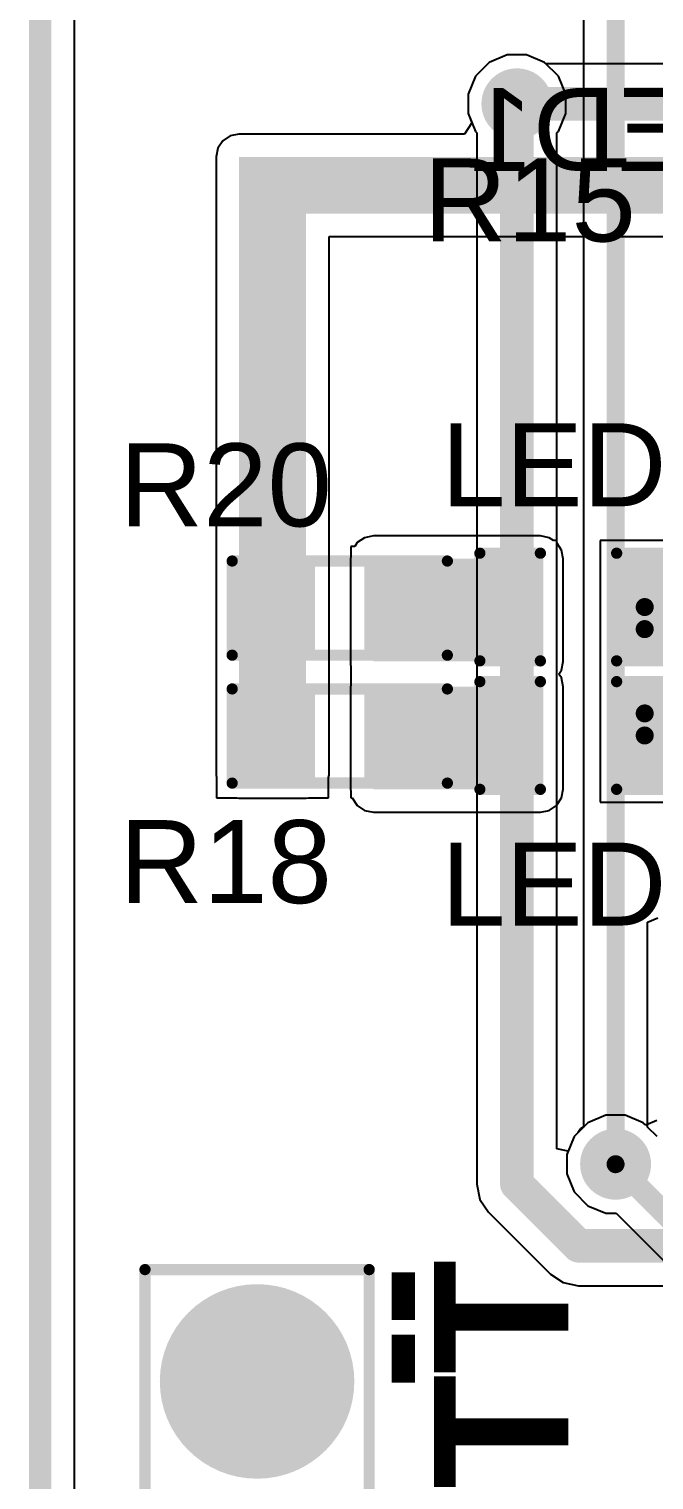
# Model space of a CAD drawing. Header units: inches. Extents: x -3.9 to 67.9, y -8.1 to 62.1.
# Drawn here: x -3.88 to 3.2, y 22.53 to 38.97 of the extents above; entities that cross this region are included whole.
import ezdxf

# ---------------------------------------------------------------- set-up
doc = ezdxf.new("R2010")
doc.units = ezdxf.units.IN
for name, color, linetype in [('Board Outline', 216, 'Continuous'), ('Bottom Layer', 5, 'Continuous'), ('Bottom Overlay', 54, 'Continuous'), ('Bottom Solder', 6, 'Continuous'), ('Multi-Layer', 9, 'Continuous'), ('Pad Holes', 156, 'Continuous'), ('Top Layer', 1, 'Continuous'), ('Top Overlay', 2, 'Continuous'), ('Top Paste', 8, 'Continuous'), ('Top Solder', 216, 'Continuous'), ('Via Holes', 16, 'Continuous')]:
    doc.layers.add(name, color=color, linetype=linetype)
doc.styles.add('Arial', font='', dxfattribs={"height": 0.2})
doc.styles.add('Arial_Bold', font='', dxfattribs={"height": 0.2})
doc.styles.get('Arial').set_extended_font_data('Arial')
doc.styles.get('Arial_Bold').set_extended_font_data('Arial', bold=True)

# ---------------------------------------------------------------- blocks, each defined once
blk = doc.blocks.new('R___0603_6')
at = {"layer": 'Top Layer'}
for points in [[(-0.381, 0.4445), (-0.381, -0.4445), (-1.143, -0.4445), (-1.143, 0.4445)], [(1.143, 0.4445), (1.143, -0.4445), (0.381, -0.4445), (0.381, 0.4445)]]:
    blk.add_hatch(color=1, dxfattribs=at).paths.add_polyline_path(points)
at = {"layer": 'Top Paste'}
for points in [[(-0.381, 0.4445), (-0.381, -0.4445), (-1.143, -0.4445), (-1.143, 0.4445)], [(1.143, 0.4445), (1.143, -0.4445), (0.381, -0.4445), (0.381, 0.4445)]]:
    blk.add_hatch(color=8, dxfattribs=at).paths.add_polyline_path(points)
at = {"layer": 'Top Solder'}
for points in [[(-0.2794, 0.5461), (-0.2794, -0.5461), (-1.2446, -0.5461), (-1.2446, 0.5461)], [(1.2446, 0.5461), (1.2446, -0.5461), (0.2794, -0.5461), (0.2794, 0.5461)]]:
    blk.add_hatch(color=216, dxfattribs=at).paths.add_polyline_path(points)
at = {"layer": 'Top Overlay', "const_width": 0.127}
for points in [[(-1.2192, 0.5334), (-1.2192, -0.5334)], [(1.2192, 0.5334), (-1.2192, 0.5334)], [(1.2192, 0.5334), (1.2192, -0.5334)], [(1.2192, -0.5334), (-1.2192, -0.5334)]]:
    blk.add_lwpolyline(points, dxfattribs=at)
at = {"layer": 'Top Overlay', "const_width": 0.0635}
for points in [[(-1.25095, 0.5334, 1), (-1.18745, 0.5334, 1)], [(-1.25095, 0.5334, 1), (-1.18745, 0.5334, 1)], [(1.18745, 0.5334, 1), (1.25095, 0.5334, 1)], [(1.18745, 0.5334, 1), (1.25095, 0.5334, 1)], [(-1.25095, -0.5334, 1), (-1.18745, -0.5334, 1)], [(-1.25095, -0.5334, 1), (-1.18745, -0.5334, 1)], [(1.18745, -0.5334, 1), (1.25095, -0.5334, 1)], [(1.18745, -0.5334, 1), (1.25095, -0.5334, 1)]]:
    blk.add_lwpolyline(points, format="xyb", close=True, dxfattribs=at)
blk = doc.blocks.new('R___0603_8')
at = {"layer": 'Top Layer'}
for points in [[(-0.381, 0.4445), (-0.381, -0.4445), (-1.143, -0.4445), (-1.143, 0.4445)], [(1.143, 0.4445), (1.143, -0.4445), (0.381, -0.4445), (0.381, 0.4445)]]:
    blk.add_hatch(color=1, dxfattribs=at).paths.add_polyline_path(points)
at = {"layer": 'Top Paste'}
for points in [[(-0.381, 0.4445), (-0.381, -0.4445), (-1.143, -0.4445), (-1.143, 0.4445)], [(1.143, 0.4445), (1.143, -0.4445), (0.381, -0.4445), (0.381, 0.4445)]]:
    blk.add_hatch(color=8, dxfattribs=at).paths.add_polyline_path(points)
at = {"layer": 'Top Solder'}
for points in [[(-0.2794, 0.5461), (-0.2794, -0.5461), (-1.2446, -0.5461), (-1.2446, 0.5461)], [(1.2446, 0.5461), (1.2446, -0.5461), (0.2794, -0.5461), (0.2794, 0.5461)]]:
    blk.add_hatch(color=216, dxfattribs=at).paths.add_polyline_path(points)
at = {"layer": 'Top Overlay', "const_width": 0.127}
for points in [[(-1.2192, 0.5334), (-1.2192, -0.5334)], [(1.2192, 0.5334), (-1.2192, 0.5334)], [(1.2192, 0.5334), (1.2192, -0.5334)], [(1.2192, -0.5334), (-1.2192, -0.5334)]]:
    blk.add_lwpolyline(points, dxfattribs=at)
at = {"layer": 'Top Overlay', "const_width": 0.0635}
for points in [[(-1.25095, 0.5334, 1), (-1.18745, 0.5334, 1)], [(-1.25095, 0.5334, 1), (-1.18745, 0.5334, 1)], [(1.18745, 0.5334, 1), (1.25095, 0.5334, 1)], [(1.18745, 0.5334, 1), (1.25095, 0.5334, 1)], [(-1.25095, -0.5334, 1), (-1.18745, -0.5334, 1)], [(-1.25095, -0.5334, 1), (-1.18745, -0.5334, 1)], [(1.18745, -0.5334, 1), (1.25095, -0.5334, 1)], [(1.18745, -0.5334, 1), (1.25095, -0.5334, 1)]]:
    blk.add_lwpolyline(points, format="xyb", close=True, dxfattribs=at)
blk = doc.blocks.new('LED_0603_15')
at = {"layer": 'Top Layer'}
for points in [[(-1, 0.5), (-0.5, 0.5), (-0.5, -0.5), (-1, -0.5)], [(0.5, 0.5), (1, 0.5), (1, -0.5), (0.5, -0.5)]]:
    blk.add_hatch(color=1, dxfattribs=at).paths.add_polyline_path(points)
at = {"layer": 'Top Overlay'}
blk.add_hatch(color=2, dxfattribs=at).paths.add_polyline_path([(1.118, -0.66), (1.753, -0.66), (1.753, 0.66), (1.118, 0.66)])
at = {"layer": 'Top Paste'}
for points in [[(-1, 0.5), (-0.5, 0.5), (-0.5, -0.5), (-1, -0.5)], [(0.5, 0.5), (1, 0.5), (1, -0.5), (0.5, -0.5)]]:
    blk.add_hatch(color=8, dxfattribs=at).paths.add_polyline_path(points)
at = {"layer": 'Top Solder'}
for points in [[(-1.102, 0.602), (-0.398, 0.602), (-0.398, -0.602), (-1.102, -0.602)], [(0.398, 0.602), (1.102, 0.602), (1.102, -0.602), (0.398, -0.602)]]:
    blk.add_hatch(color=216, dxfattribs=at).paths.add_polyline_path(points)
at = {"layer": 'Top Overlay', "const_width": 0.127}
for points in [[(-1.118, -0.61), (-1.118, 0.61)], [(-1.118, 0.61), (-0.432, 0.61)], [(0.432, 0.61), (1.118, 0.61)], [(1.118, -0.61), (1.118, 0.61)], [(-1.118, -0.61), (-0.432, -0.61)], [(0.432, -0.61), (1.118, -0.61)]]:
    blk.add_lwpolyline(points, dxfattribs=at)
at = {"layer": 'Top Overlay', "const_width": 0.0635}
for points in [[(-1.149, 0.61, 1), (-1.086, 0.61, 1)], [(-1.149, 0.61, 1), (-1.086, 0.61, 1)], [(-0.464, 0.61, 1), (-0.4, 0.61, 1)], [(0.4, 0.61, 1), (0.464, 0.61, 1)], [(1.086, 0.61, 1), (1.149, 0.61, 1)], [(1.086, 0.61, 1), (1.149, 0.61, 1)], [(-1.149, -0.61, 1), (-1.086, -0.61, 1)], [(-1.149, -0.61, 1), (-1.086, -0.61, 1)], [(-0.464, -0.61, 1), (-0.4, -0.61, 1)], [(0.4, -0.61, 1), (0.464, -0.61, 1)], [(1.086, -0.61, 1), (1.149, -0.61, 1)], [(1.086, -0.61, 1), (1.149, -0.61, 1)]]:
    blk.add_lwpolyline(points, format="xyb", close=True, dxfattribs=at)
blk = doc.blocks.new('LED_0603_16')
at = {"layer": 'Top Layer'}
for points in [[(-1, 0.5), (-0.5, 0.5), (-0.5, -0.5), (-1, -0.5)], [(0.5, 0.5), (1, 0.5), (1, -0.5), (0.5, -0.5)]]:
    blk.add_hatch(color=1, dxfattribs=at).paths.add_polyline_path(points)
at = {"layer": 'Top Overlay'}
blk.add_hatch(color=2, dxfattribs=at).paths.add_polyline_path([(1.118, -0.66), (1.753, -0.66), (1.753, 0.66), (1.118, 0.66)])
at = {"layer": 'Top Paste'}
for points in [[(-1, 0.5), (-0.5, 0.5), (-0.5, -0.5), (-1, -0.5)], [(0.5, 0.5), (1, 0.5), (1, -0.5), (0.5, -0.5)]]:
    blk.add_hatch(color=8, dxfattribs=at).paths.add_polyline_path(points)
at = {"layer": 'Top Solder'}
for points in [[(-1.102, 0.602), (-0.398, 0.602), (-0.398, -0.602), (-1.102, -0.602)], [(0.398, 0.602), (1.102, 0.602), (1.102, -0.602), (0.398, -0.602)]]:
    blk.add_hatch(color=216, dxfattribs=at).paths.add_polyline_path(points)
at = {"layer": 'Top Overlay', "const_width": 0.127}
for points in [[(-1.118, -0.61), (-1.118, 0.61)], [(-1.118, 0.61), (-0.432, 0.61)], [(0.432, 0.61), (1.118, 0.61)], [(1.118, -0.61), (1.118, 0.61)], [(-1.118, -0.61), (-0.432, -0.61)], [(0.432, -0.61), (1.118, -0.61)]]:
    blk.add_lwpolyline(points, dxfattribs=at)
at = {"layer": 'Top Overlay', "const_width": 0.0635}
for points in [[(-1.149, 0.61, 1), (-1.086, 0.61, 1)], [(-1.149, 0.61, 1), (-1.086, 0.61, 1)], [(-0.464, 0.61, 1), (-0.4, 0.61, 1)], [(0.4, 0.61, 1), (0.464, 0.61, 1)], [(1.086, 0.61, 1), (1.149, 0.61, 1)], [(1.086, 0.61, 1), (1.149, 0.61, 1)], [(-1.149, -0.61, 1), (-1.086, -0.61, 1)], [(-1.149, -0.61, 1), (-1.086, -0.61, 1)], [(-0.464, -0.61, 1), (-0.4, -0.61, 1)], [(0.4, -0.61, 1), (0.464, -0.61, 1)], [(1.086, -0.61, 1), (1.149, -0.61, 1)], [(1.086, -0.61, 1), (1.149, -0.61, 1)]]:
    blk.add_lwpolyline(points, format="xyb", close=True, dxfattribs=at)
blk = doc.blocks.new('B_______P____29')
at = {"layer": 'Bottom Layer'}
blk.add_hatch(color=5, dxfattribs=at).paths.add_polyline_path([(-2.5, 1), (-0.5, 1), (-0.5, -1), (-2.5, -1)])
h = blk.add_hatch(color=5, dxfattribs=at)
edge = h.paths.add_edge_path()
edge.add_arc((1.5, 0), 1, 0, 360)
at = {"layer": 'Bottom Solder'}
blk.add_hatch(color=6, dxfattribs=at).paths.add_polyline_path([(-2.602, 1.102), (-0.398, 1.102), (-0.398, -1.102), (-2.602, -1.102)])
h = blk.add_hatch(color=6, dxfattribs=at)
edge = h.paths.add_edge_path()
edge.add_arc((1.5, 0), 1.102, 0, 360)
at = {"layer": 'Multi-Layer'}
blk.add_hatch(color=9, dxfattribs=at).paths.add_polyline_path([(-2.5, 1), (-0.5, 1), (-0.5, -1), (-2.5, -1)])
h = blk.add_hatch(color=9, dxfattribs=at)
edge = h.paths.add_edge_path()
edge.add_arc((1.5, 0), 1, 0, 360)
at = {"layer": 'Pad Holes'}
h = blk.add_hatch(color=7, dxfattribs=at)
edge = h.paths.add_edge_path()
edge.add_arc((-1.5, 0), 0.6, 0, 360)
h = blk.add_hatch(color=7, dxfattribs=at)
edge = h.paths.add_edge_path()
edge.add_arc((1.5, 0), 0.6, 0, 360)
at = {"layer": 'Top Layer'}
blk.add_hatch(color=1, dxfattribs=at).paths.add_polyline_path([(-2.5, 1), (-0.5, 1), (-0.5, -1), (-2.5, -1)])
h = blk.add_hatch(color=1, dxfattribs=at)
edge = h.paths.add_edge_path()
edge.add_arc((1.5, 0), 1, 0, 360)
at = {"layer": 'Top Solder'}
blk.add_hatch(color=216, dxfattribs=at).paths.add_polyline_path([(-2.602, 1.102), (-0.398, 1.102), (-0.398, -1.102), (-2.602, -1.102)])
h = blk.add_hatch(color=216, dxfattribs=at)
edge = h.paths.add_edge_path()
edge.add_arc((1.5, 0), 1.102, 0, 360)
at = {"layer": 'Top Overlay', "const_width": 0.127}
for points in [[(-2.77, 1.27), (-2.77, -1.27)], [(-2.77, 1.27), (2.767, 1.27)], [(2.767, 1.27), (2.767, -1.27)], [(-2.77, -1.27), (2.767, -1.27)]]:
    blk.add_lwpolyline(points, dxfattribs=at)
at = {"layer": 'Top Overlay', "const_width": 0.0635}
for points in [[(-2.802, 1.27, 1), (-2.738, 1.27, 1)], [(-2.802, 1.27, 1), (-2.738, 1.27, 1)], [(2.735, 1.27, 1), (2.799, 1.27, 1)], [(2.735, 1.27, 1), (2.799, 1.27, 1)], [(-2.802, -1.27, 1), (-2.738, -1.27, 1)], [(-2.802, -1.27, 1), (-2.738, -1.27, 1)], [(2.735, -1.27, 1), (2.799, -1.27, 1)], [(2.735, -1.27, 1), (2.799, -1.27, 1)]]:
    blk.add_lwpolyline(points, format="xyb", close=True, dxfattribs=at)

msp = doc.modelspace()

# ---------------------------------------------------------------- hatches: boundary and pattern name
at = {"layer": 'Bottom Layer'}
h = msp.add_hatch(color=5, dxfattribs=at)
edge = h.paths.add_edge_path()
edge.add_arc((1.651, 38.122), 0.3, 0, 360)
h = msp.add_hatch(color=5, dxfattribs=at)
edge = h.paths.add_edge_path()
edge.add_arc((2.769, 26.109), 0.3, 0, 360)
at = {"layer": 'Bottom Solder'}
h = msp.add_hatch(color=6, dxfattribs=at)
edge = h.paths.add_edge_path()
edge.add_arc((1.651, 38.122), 0.402, 0, 360)
h = msp.add_hatch(color=6, dxfattribs=at)
edge = h.paths.add_edge_path()
edge.add_arc((2.769, 26.109), 0.402, 0, 360)
at = {"layer": 'Top Layer'}
h = msp.add_hatch(color=1, dxfattribs=at)
edge = h.paths.add_edge_path()
edge.add_arc((1.651, 38.122), 0.3, 0, 360)
for points in [[(-1.499, 36.878), (4.28, 36.878), (4.28, 37.52), (-1.499, 37.52)], [(-1.499, 30.515), (-0.737, 30.515), (-0.737, 37.52), (-1.499, 37.52)], [(0.025, 31.806), (1.917, 31.806), (1.917, 32.968), (0.025, 32.968)], [(0.025, 30.357), (1.917, 30.357), (1.917, 31.518), (0.025, 31.518)]]:
    msp.add_hatch(color=1, dxfattribs=at).paths.add_polyline_path(points)
h = msp.add_hatch(color=1, dxfattribs=at)
edge = h.paths.add_edge_path()
edge.add_arc((2.769, 26.109), 0.3, 0, 360)
at = {"layer": 'Top Solder'}
h = msp.add_hatch(color=216, dxfattribs=at)
edge = h.paths.add_edge_path()
edge.add_arc((1.651, 38.122), 0.402, 0, 360)
h = msp.add_hatch(color=216, dxfattribs=at)
edge = h.paths.add_edge_path()
edge.add_arc((2.769, 26.109), 0.402, 0, 360)
at = {"layer": 'Via Holes'}
h = msp.add_hatch(color=7, dxfattribs=at)
edge = h.paths.add_edge_path()
edge.add_arc((1.651, 38.122), 0.15, 0, 360)
h = msp.add_hatch(color=7, dxfattribs=at)
edge = h.paths.add_edge_path()
edge.add_arc((2.769, 26.109), 0.15, 0, 360)

# ---------------------------------------------------------------- linework, layer by layer
at = {"layer": 'Board Outline', "const_width": 0.254}
msp.add_lwpolyline([(-3.75, -1.602), (-3.75, 46.403)], dxfattribs=at)
at = {"layer": 'Bottom Layer'}
for p, q in [((-3.362, -1.602), (-3.362, 46.403)), ((2.406, 42.075), (2.406, 26.53)), ((1.541, 38.676), (1.337, 38.592)), ((1.761, 38.676), (1.541, 38.676)), ((1.965, 38.592), (1.761, 38.676)), ((1.337, 38.592), (1.181, 38.436)), ((2.121, 38.436), (1.965, 38.592)), ((1.181, 38.436), (1.097, 38.233)), ((2.205, 38.233), (2.121, 38.436)), ((1.097, 38.233), (1.097, 38.012)), ((2.205, 38.012), (2.205, 38.233)), ((1.097, 38.012), (1.181, 37.809)), ((2.121, 37.809), (2.205, 38.012)), ((1.181, 37.809), (1.198, 37.792)), ((2.104, 37.792), (2.121, 37.809)), ((1.198, 37.792), (1.198, 25.884)), ((2.104, 26.283), (2.104, 37.792)), ((3.132, 28.851), (3.249, 28.9)), ((3.132, 26.53), (3.132, 28.851)), ((2.406, 26.53), (2.299, 26.423)), ((3.239, 26.423), (3.132, 26.53)), ((2.299, 26.423), (2.231, 26.258)), ((2.231, 26.258), (2.104, 26.283)), ((1.198, 25.884), (1.232, 25.711)), ((1.232, 25.711), (1.331, 25.564)), ((1.331, 25.564), (2.03, 24.865)), ((2.03, 24.865), (2.177, 24.767)), ((2.177, 24.767), (2.35, 24.732)), ((2.35, 24.732), (2.35, 24.732)), ((2.35, 24.732), (6.372, 24.732))]:
    msp.add_line(p, q, dxfattribs=at)
for points, const_width in [([(2.769, 26.109), (2.769, 42.075)], 0.203), ([(1.651, 25.884), (1.651, 38.122)], 0.381), ([(1.651, 25.884), (2.35, 25.185)], 0.381), ([(2.35, 25.185), (6.559, 25.185)], 0.381)]:
    msp.add_lwpolyline(points, dxfattribs=dict(at, const_width=const_width))
for points, const_width in [([(1.556, 38.122, 1), (1.746, 38.122, 1)], 0.191), ([(2.718, 26.109, 1), (2.82, 26.109, 1)], 0.102), ([(1.556, 25.884, 1), (1.746, 25.884, 1)], 0.191), ([(1.556, 25.884, 1), (1.746, 25.884, 1)], 0.191), ([(2.255, 25.185, 1), (2.445, 25.185, 1)], 0.191), ([(2.255, 25.185, 1), (2.445, 25.185, 1)], 0.191)]:
    msp.add_lwpolyline(points, format="xyb", close=True, dxfattribs=dict(at, const_width=const_width))
at = {"layer": 'Top Layer'}
for p, q in [((-3.362, -1.602), (-3.362, 46.403)), ((1.541, 38.676), (1.337, 38.592)), ((1.761, 38.676), (1.541, 38.676)), ((1.965, 38.592), (1.761, 38.676)), ((1.337, 38.592), (1.181, 38.436)), ((1.981, 38.576), (1.965, 38.592)), ((6.667, 38.576), (1.981, 38.576)), ((1.181, 38.436), (1.097, 38.233)), ((1.097, 38.233), (1.097, 38.012)), ((1.097, 38.012), (1.141, 37.906)), ((1.141, 37.906), (1.056, 37.779)), ((-1.682, 37.703), (-1.738, 37.619)), ((-1.598, 37.759), (-1.682, 37.703)), ((-1.499, 37.779), (-1.598, 37.759)), ((1.056, 37.779), (-1.499, 37.779)), ((-1.738, 37.619), (-1.758, 37.52)), ((-1.758, 37.52), (-1.758, 36.878)), ((-1.758, 36.878), (-1.758, 30.515)), ((-0.478, 30.515), (-0.478, 36.619)), ((-0.478, 36.619), (3.475, 36.619)), ((-0.074, 33.207), (-0.158, 33.151)), ((0.025, 33.227), (-0.074, 33.207)), ((1.917, 33.227), (0.025, 33.227)), ((2.017, 33.207), (1.917, 33.227)), ((2.064, 33.175), (2.017, 33.207)), ((-0.187, 33.107), (-0.229, 33.107)), ((-0.229, 33.107), (-0.229, 32.993)), ((-0.158, 33.151), (-0.187, 33.107)), ((2.103, 33.175), (2.064, 33.175)), ((2.103, 33.147), (2.103, 33.175)), ((2.157, 33.067), (2.103, 33.147)), ((2.176, 32.968), (2.157, 33.067)), ((3.603, 33.175), (2.595, 33.175)), ((2.595, 33.175), (2.595, 31.667)), ((-0.229, 32.993), (-0.234, 32.968)), ((-0.234, 32.968), (-0.234, 31.806)), ((2.176, 31.806), (2.176, 32.968)), ((-0.234, 31.806), (-0.229, 31.71)), ((2.157, 31.707), (2.176, 31.806)), ((-0.229, 31.658), (-0.231, 31.532)), ((-0.229, 31.71), (-0.229, 31.658)), ((2.127, 31.662), (2.157, 31.707)), ((2.157, 31.618), (2.127, 31.662)), ((2.176, 31.518), (2.157, 31.618)), ((2.595, 31.667), (2.595, 30.212)), ((-0.231, 31.532), (-0.234, 31.518)), ((-0.234, 31.518), (-0.234, 30.357)), ((2.176, 30.357), (2.176, 31.518)), ((-1.758, 30.515), (-1.753, 30.49)), ((-1.753, 30.49), (-1.753, 30.261)), ((-0.483, 30.49), (-0.478, 30.515)), ((-0.483, 30.261), (-0.483, 30.49)), ((-1.753, 30.261), (-1.524, 30.261)), ((-1.524, 30.261), (-1.499, 30.256)), ((-1.499, 30.256), (-0.737, 30.256)), ((-0.737, 30.256), (-0.712, 30.261)), ((-0.712, 30.261), (-0.483, 30.261)), ((-0.234, 30.357), (-0.229, 30.332)), ((-0.229, 30.332), (-0.229, 30.261)), ((-0.229, 30.261), (-0.215, 30.261)), ((-0.215, 30.261), (-0.214, 30.258)), ((-0.214, 30.258), (-0.158, 30.174)), ((2.101, 30.174), (2.157, 30.258)), ((2.157, 30.258), (2.176, 30.357)), ((-0.158, 30.174), (-0.074, 30.118)), ((-0.074, 30.118), (0.025, 30.098)), ((0.025, 30.098), (1.917, 30.098)), ((1.917, 30.098), (2.017, 30.118)), ((2.017, 30.118), (2.101, 30.174)), ((2.595, 30.212), (3.603, 30.212)), ((2.659, 26.663), (2.455, 26.578)), ((2.879, 26.663), (2.659, 26.663)), ((3.083, 26.578), (2.879, 26.663)), ((2.37, 26.508), (2.341, 26.464)), ((2.413, 26.537), (2.37, 26.508)), ((2.455, 26.578), (2.413, 26.537)), ((3.11, 26.551), (3.083, 26.578)), ((3.237, 26.603), (3.11, 26.551)), ((2.299, 26.423), (2.215, 26.219)), ((2.341, 26.464), (2.299, 26.423)), ((2.215, 26.219), (2.215, 25.999)), ((2.215, 25.999), (2.299, 25.795)), ((2.299, 25.795), (2.455, 25.639)), ((2.455, 25.639), (2.659, 25.555)), ((2.659, 25.555), (2.774, 25.555)), ((2.774, 25.555), (3.409, 24.92))]:
    msp.add_line(p, q, dxfattribs=at)
for points, const_width in [([(1.651, 38.122), (7.366, 38.122)], 0.381), ([(3.099, 32.171), (3.099, 32.421)], 0.203), ([(3.099, 32.171), (3.309, 31.961)], 0.203), ([(3.099, 31.216), (3.384, 31.501)], 0.203), ([(3.099, 30.966), (3.099, 31.216)], 0.203), ([(2.645, 26.233), (3.683, 25.194)], 0.254)]:
    msp.add_lwpolyline(points, dxfattribs=dict(at, const_width=const_width))
for points, const_width in [([(1.556, 38.122, 1), (1.746, 38.122, 1)], 0.191), ([(3.048, 32.421, 1), (3.15, 32.421, 1)], 0.102), ([(3.048, 32.171, 1), (3.15, 32.171, 1)], 0.102), ([(3.048, 32.171, 1), (3.15, 32.171, 1)], 0.102), ([(3.048, 31.216, 1), (3.15, 31.216, 1)], 0.102), ([(3.048, 31.216, 1), (3.15, 31.216, 1)], 0.102), ([(3.048, 30.966, 1), (3.15, 30.966, 1)], 0.102), ([(2.581, 26.233, 1), (2.708, 26.233, 1)], 0.127)]:
    msp.add_lwpolyline(points, format="xyb", close=True, dxfattribs=dict(at, const_width=const_width))

# ---------------------------------------------------------------- block references
for name, p in [('LED_0603_15', (2.349, 32.421)), ('LED_0603_16', (2.349, 30.966))]:
    msp.add_blockref(name, p)
for name, p, rotation in [('R___0603_6', (-0.356, 32.409), 180), ('R___0603_8', (-0.356, 30.96), 180), ('B_______P____29', (-1.293, 22.148), 90)]:
    msp.add_blockref(name, p, dxfattribs=dict(rotation=rotation))

# ---------------------------------------------------------------- texts
at = {"layer": 'Bottom Overlay', "style": 'Arial', "text_generation_flag": 2}
msp.add_text('OLED1', height=0.9398, dxfattribs=at).set_placement((5.408, 37.362))
at = {"layer": 'Top Overlay', "style": 'Arial'}
for s, p in [('R15', (0.591, 36.563)), ('LED5', (0.792, 33.563)), ('R20', (-2.853, 33.335)), ('R18', (-2.853, 29.067)), ('LED4', (0.792, 28.813))]:
    msp.add_text(s, height=0.9398, dxfattribs=at).set_placement(p)
at = {"layer": 'Top Overlay', "style": 'Arial_Bold'}
for s, p in [('BATT', (2.235, 19.352)), ('+     --', (0.938, 19.352))]:
    msp.add_text(s, height=1.524, rotation=90, dxfattribs=at).set_placement(p)

doc.saveas('drawing.dxf')
